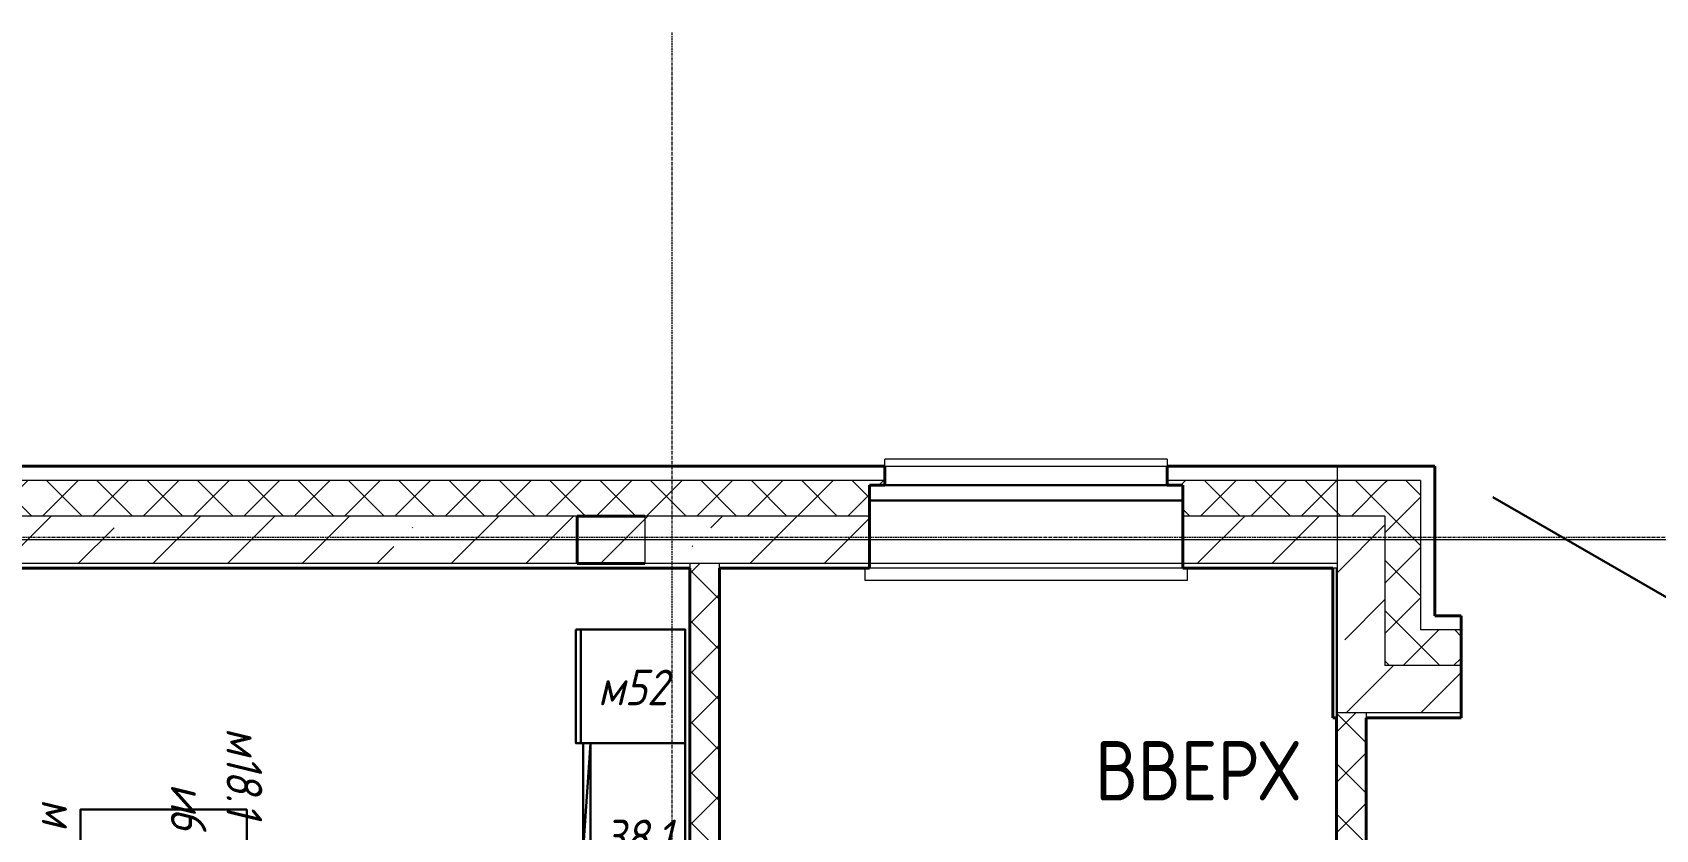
# Model space of a CAD drawing. Header units: millimetres. Extents: x -32954 to 151739, y -65671 to 56243.
# Drawn here: x -17945 to -11106, y 929 to 4288 of the extents above; entities that cross this region are included whole.
import ezdxf

# ---------------------------------------------------------------- set-up
doc = ezdxf.new("R2010")
doc.units = ezdxf.units.MM
doc.linetypes.add('ADSK_Линия сетки', pattern=[21, 12, -3, 3, -3])
doc.linetypes.add('ADSK_Сверху', pattern=[4.5, 3, -1.5])
for name, color, linetype, lineweight in [('I-FURN-IDEN', 7, 'Continuous', 9), ('M-EQPM-IDEN', 7, 'Continuous', 9), ('Двери', 7, 'Continuous', 18), ('Лестницы', 7, 'Continuous', 18), ('Окна', 7, 'Continuous', 18), ('Оси', 7, 'Continuous', 9), ('Остекление', 7, 'Continuous', 30), ('Отлив', 7, 'Continuous', 18), ('Панель', 7, 'Continuous', 30), ('Перекрытия', 7, 'Continuous', 18), ('Подоконник_Верхний брус', 7, 'Continuous', 18), ('Стены', 7, 'Continuous', 18), ('Стены разрез', 7, 'Continuous', 40), ('Стены штриховка', 7, 'Continuous', 18), ('Траектории лестницы', 7, 'Continuous', 30), ('ТХ_оборудование', 6, 'Continuous', 30)]:
    doc.layers.add(name, color=color, linetype=linetype, lineweight=lineweight)
doc.styles.add('GOST Common', font='GOST_Common.ttf', dxfattribs={"width": 0.9, "height": 250})
doc.styles.add('GOST Common_I', font='GOST_Common Italic.ttf', dxfattribs={"width": 0.9, "height": 150})
pattern_1 = [(45, (0, 0), (-106.066, 106.066), []), (135, (0, 0), (-106.066, -106.066), [])]
pattern_2 = [(45, (0, 0), (-314.309, 314.309), []), (45, (314.3, 0), (-314.309, 314.309), [555.625, -111.125, 3.353, -107.772])]

# ---------------------------------------------------------------- blocks, each defined once
blk = doc.blocks.new('AC_Дверь_Однопольная_ПВХ - 960х2080h В Вл Л с доводчиком-666056-В_АР_ПЭ_01 Этаж')
at = {"layer": 'Панель'}
blk.add_line((500, 215), (-366, 715), dxfattribs=at)
blk = doc.blocks.new('B2B_Окно_1створка - 1280х2060h-715729-В_АР_ПЭ_01 Этаж')
at = {"layer": 'Остекление'}
for p, q in [((-660, 135), (660, 135)), ((-660, 70), (660, 70))]:
    blk.add_line(p, q, dxfattribs=at)
blk = doc.blocks.new('В2В_Подоконник_ПВХ - ПВХ-666027-В_АР_ПЭ_01 Этаж')
at = {"layer": 'Подоконник_Верхний брус'}
for p, q in [((-660, -285), (-660, 0)), ((-660, 0), (660, 0)), ((660, 0), (660, -285)), ((-660, -285), (-680, -285)), ((-680, -285), (-680, -335)), ((-680, -335), (680, -335)), ((680, -285), (660, -285)), ((680, -335), (680, -285))]:
    blk.add_line(p, q, dxfattribs=at)
blk = doc.blocks.new('B2B_Отлив - Отлив_металлический-622779-В_АР_ПЭ_01 Этаж')
at = {"layer": 'Отлив'}
for p, q in [((-595, 1), (-595, 110)), ((595, 110), (-595, 110)), ((595, 110), (595, 1)), ((-595, 0), (-595, 1)), ((-595, 1), (595, 1)), ((-595, 1), (595, 1)), ((-595, 0), (595, 0)), ((595, 1), (595, 0))]:
    blk.add_line(p, q, dxfattribs=at)
blk = doc.blocks.new('Шкаф 38.1')
at = {"layer": 'ТХ_оборудование', "color": 1}
for p, q in [((44509.5, 435518.9), (44478.1, 435068.9)), ((44509.5, 435518.9), (44509.5, 434618.9)), ((44509.5, 435068.9), (44478.1, 435068.9)), ((44478.1, 435068.9), (44509.5, 434618.9))]:
    blk.add_line(p, q, dxfattribs=at)
blk.add_lwpolyline([(44478.1, 435518.9), (44478.1, 434618.9), (44908.1, 434618.9), (44908.1, 435518.9)], close=True, dxfattribs=at)
blk = doc.blocks.new('Шкаф для медикаментов м52')
at = {"layer": 'ТХ_оборудование'}
blk.add_line((31280.9, 435618.8), (31280.9, 435138.8), dxfattribs=at)
blk.add_lwpolyline([(31300.9, 435138.8), (31300.9, 435618.8), (30840.9, 435618.8), (30840.9, 435138.8)], close=True, dxfattribs=at)

msp = doc.modelspace()

# ---------------------------------------------------------------- hatches: boundary and pattern name
at = {"layer": 'Стены разрез', "lineweight": 9}
h = msp.add_hatch(dxfattribs=at)
h.set_pattern_fill('FP_2', color=256, style=0, pattern_type=2)
h.set_pattern_definition(pattern_1)
h.paths.add_polyline_path([(-15365, 2250), (-15365, 2400), (-18730, 2400), (-18730, 2380), (-18665, 2380), (-18665, 2250), (-15755.2, 2250)])
h.paths.add_polyline_path([(-19985, 2250), (-19985, 2380), (-19920, 2380), (-19920, 2400), (-24405, 2400), (-24405, 2380), (-24340, 2380), (-24340, 2250), (-23425.9, 2250)])
h.paths.add_polyline_path([(-25660, 2250), (-25660, 2380), (-25595, 2380), (-25595, 2400), (-27555, 2400), (-27555, 2380), (-27490, 2380), (-27490, 2250), (-27261.2, 2250)])
h.paths.add_polyline_path([(-28810, 2250), (-28810, 2380), (-28745, 2380), (-28745, 2400), (-30220, 2400), (-30220, 2250), (-30070, 2250)])
h = msp.add_hatch(dxfattribs=at)
h.set_pattern_fill('FP_2', color=256, style=0, pattern_type=2)
h.set_pattern_definition(pattern_1)
h.paths.add_polyline_path([(-12445.7, 2250), (-12245.7, 2250), (-12245.7, 2400), (-13162.9, 2400), (-13162.9, 2380), (-13097.9, 2380), (-13097.9, 2250), (-12465.7, 2250)])
h.paths.add_polyline_path([(-14417.9, 2250), (-14417.9, 2380), (-14352.9, 2380), (-14352.9, 2400), (-15365, 2400), (-15365, 2250)])
h = msp.add_hatch(dxfattribs=at)
h.set_pattern_fill('FP_2', color=256, style=0, pattern_type=2)
h.set_pattern_definition(pattern_1)
h.paths.add_polyline_path([(-12245.7, 1620), (-12095.7, 1620), (-12095.7, 2400), (-12245.7, 2400), (-12245.7, 2065.7)])
h = msp.add_hatch(dxfattribs=at)
h.set_pattern_fill('FP_3', color=256, style=0, pattern_type=2)
h.set_pattern_definition(pattern_2)
h.paths.add_polyline_path([(-15365, 2050), (-15365, 2250), (-18665, 2250), (-18665, 2050), (-15755.2, 2050)])
h.paths.add_polyline_path([(-19985, 2050), (-19985, 2250), (-24340, 2250), (-24340, 2050), (-21725, 2050)])
h.paths.add_polyline_path([(-25660, 2050), (-25660, 2250), (-27490, 2250), (-27490, 2050), (-27261.2, 2050)])
h.paths.add_polyline_path([(-28810, 2050), (-28810, 2250), (-30070, 2250), (-30070, 2050), (-29870, 2050)])
h = msp.add_hatch(dxfattribs=at)
h.set_pattern_fill('FP_3', color=256, style=0, pattern_type=2)
h.set_pattern_definition(pattern_2)
h.paths.add_polyline_path([(-15365, 2050), (-15365, 2250), (-15650, 2250), (-15650, 2050)])
h = msp.add_hatch(dxfattribs=at)
h.set_pattern_fill('FP_3', color=256, style=0, pattern_type=2)
h.set_pattern_definition(pattern_2)
h.paths.add_polyline_path([(-12878.7, 2050), (-12445.7, 2050), (-12445.7, 2250), (-13097.9, 2250), (-13097.9, 2050)])
h.paths.add_polyline_path([(-15365, 2050), (-14417.9, 2050), (-14417.9, 2250), (-15365, 2250)])
h = msp.add_hatch(dxfattribs=at)
h.set_pattern_fill('FP_3', color=256, style=0, pattern_type=2)
h.set_pattern_definition(pattern_2)
h.paths.add_polyline_path([(-12445.7, 1420), (-12245.7, 1420), (-12245.7, 2250), (-12445.7, 2250), (-12445.7, 2050)])
h = msp.add_hatch(dxfattribs=at)
h.set_pattern_fill('FP_2', color=256, style=0, pattern_type=2)
h.set_pattern_definition(pattern_1)
h.paths.add_polyline_path([(-15050, -3972.9), (-15050, 2050), (-15175, 2050), (-15175, -3972.9)])
h = msp.add_hatch(dxfattribs=at)
h.set_pattern_fill('FP_2', color=256, style=0, pattern_type=2)
h.set_pattern_definition(pattern_1)
h.paths.add_polyline_path([(-10775.7, 1620), (-10775.7, 1770), (-10925, 1770), (-10925, 1620), (-10835.7, 1620)])
h.paths.add_polyline_path([(-11925, 1620), (-11925, 1770), (-12095.7, 1770), (-12095.7, 1620), (-12035.7, 1620)])
h = msp.add_hatch(dxfattribs=at)
h.set_pattern_fill('FP_3', color=256, style=0, pattern_type=2)
h.set_pattern_definition(pattern_2)
h.paths.add_polyline_path([(-12245.7, 1420), (-11925, 1420), (-11925, 1620), (-12245.7, 1620)])
h.paths.add_polyline_path([(-10835.7, 1420), (-10625.7, 1420), (-10625.7, 1620), (-10925, 1620), (-10925, 1420)])
h = msp.add_hatch(dxfattribs=at)
h.set_pattern_fill('FP_2', color=256, style=0, pattern_type=2)
h.set_pattern_definition(pattern_1)
h.paths.add_polyline_path([(-12450, -4097.9), (-12325, -4097.9), (-12325, 1420), (-12450, 1420), (-12450, -3972.9)])

# ---------------------------------------------------------------- linework, layer by layer
at = {"layer": 'Лестницы', "linetype": 'ADSK_Сверху'}
for p, q in [((-15050, 2030), (-15050, 830.5)), ((-12450, 2030), (-15050, 2030)), ((-15050, 2030), (-15050, 810)), ((-12450, 2030), (-15050, 2030)), ((-15050, 2030), (-15050, 779.8)), ((-12450, 2030), (-15050, 2030)), ((-12450, 780.1), (-12450, 2030)), ((-12450, 780.1), (-12450, 2030)), ((-12450, 827.1), (-12450, 2030))]:
    msp.add_line(p, q, dxfattribs=at)
at = {"layer": 'Оси', "linetype": 'ADSK_Линия сетки'}
for p, q in [((-15250, 4287.9), (-15250, -14500)), ((2500, 2160), (-32136.4, 2160))]:
    msp.add_line(p, q, dxfattribs=at)
at = {"layer": 'Перекрытия'}
msp.add_line((-50, 2150), (-29950, 2150), dxfattribs=at)
at = {"layer": 'Стены'}
for p, q in [((-14352.9, 2460), (-13162.9, 2460)), ((-12445.7, 1400), (-12445.7, 2460)), ((-15365, 2250), (-15365, 2050)), ((-13097.9, 2050), (-30280, 2050)), ((-13097.9, 2030), (-14417.9, 2030)), ((-11925, 1420), (-12035.7, 1420))]:
    msp.add_line(p, q, dxfattribs=at)
at = {"layer": 'Стены разрез'}
for p, q in [((-14352.9, 2460), (-18730, 2460)), ((-14352.9, 2380), (-14352.9, 2460)), ((-12035.7, 2460), (-13162.9, 2460)), ((-13162.9, 2460), (-13162.9, 2380)), ((-12035.7, 1830), (-12035.7, 2460)), ((-14417.9, 2030), (-14417.9, 2380)), ((-14417.9, 2380), (-14352.9, 2380)), ((-13162.9, 2380), (-13097.9, 2380)), ((-13097.9, 2380), (-13097.9, 2030)), ((-15365, 2250), (-15650, 2250)), ((-15650, 2250), (-15650, 2050)), ((-18665, 2030), (-15175, 2030)), ((-15650, 2050), (-15365, 2050)), ((-15175, 2030), (-15175, -535)), ((-15050, -3972.9), (-15050, 2030)), ((-15050, 2030), (-14417.9, 2030)), ((-13097.9, 2030), (-12465.7, 2030)), ((-12465.7, 2030), (-12465.7, 1400)), ((-11925, 1830), (-12035.7, 1830)), ((-11925, 1400), (-11925, 1830)), ((-12465.7, 1400), (-12450, 1400)), ((-12450, 1400), (-12450, -3972.9)), ((-12325, -3712.5), (-12325, 1400)), ((-12325, 1400), (-11925, 1400))]:
    msp.add_line(p, q, dxfattribs=at)
at = {"layer": 'Стены штриховка'}
for p, q in [((-14352.9, 2400), (-18730, 2400)), ((-12095.7, 2400), (-13162.9, 2400)), ((-12095.7, 2400), (-12095.7, 1770)), ((-14417.9, 2250), (-18665, 2250)), ((-12245.7, 2250), (-13097.9, 2250)), ((-12245.7, 2250), (-12245.7, 1620)), ((-15175, 2050), (-15175, 2030)), ((-15050, 2030), (-15050, 2050)), ((-12445.7, 2050), (-13097.9, 2050)), ((-11925, 1770), (-12095.7, 1770)), ((-11925, 1620), (-12245.7, 1620)), ((-12450, 1420), (-12450, 1400)), ((-12035.7, 1420), (-12450, 1420)), ((-12325, 1420), (-12325, 1400))]:
    msp.add_line(p, q, dxfattribs=at)
at = {"layer": 'ТХ_оборудование', "color": 1}
msp.add_lwpolyline([(-17042, 1013.5), (-17042, -486.5), (-17742, -486.5), (-17742, 1013.5)], close=True, dxfattribs=at)

# ---------------------------------------------------------------- block references
at = {"layer": 'Двери'}
msp.add_blockref('AC_Дверь_Однопольная_ПВХ - 960х2080h В Вл Л с доводчиком-666056-В_АР_ПЭ_01 Этаж', (-11425, 1615), dxfattribs=at)
at = {"layer": 'Окна'}
for name, p in [('B2B_Отлив - Отлив_металлический-622779-В_АР_ПЭ_01 Этаж', (-13757.9, 2380)), ('B2B_Окно_1створка - 1280х2060h-715729-В_АР_ПЭ_01 Этаж', (-13757.9, 2245)), ('В2В_Подоконник_ПВХ - ПВХ-666027-В_АР_ПЭ_01 Этаж', (-13757.9, 2315))]:
    msp.add_blockref(name, p, dxfattribs=at)
at = {"layer": 'ТХ_оборудование', "rotation": 180}
msp.add_blockref('Шкаф для медикаментов м52', (15646.1, 436911.3), dxfattribs=at)
at = {"layer": 'ТХ_оборудование', "color": 1}
msp.add_blockref('Шкаф 38.1', (-60102.9, -434226.3), dxfattribs=at)

# ---------------------------------------------------------------- texts
at = {"layer": 'I-FURN-IDEN', "char_height": 150, "attachment_point": 1, "style": 'GOST Common_I'}
for s, insert, width in [('52', (-15449.3, 1602.7), 209.24), ('\\fGOST Common|b0|i1|c204|p34|;\\W.9;м', (-15562.4, 1602.7), 137.089), ('38.1', (-15540.6, 970.5), 382.405)]:
    msp.add_mtext(s, dxfattribs=dict(at, insert=insert, width=width))
at = {"layer": 'I-FURN-IDEN', "char_height": 150, "width": 137.089, "attachment_point": 1, "rotation": 270, "style": 'GOST Common_I'}
for s, insert in [('м18.1', (-16976.8, 1357.8)), ('\\fGOST Common|b0|i1|c204|p34|;\\W.9;м', (-17755, 1058.5))]:
    msp.add_mtext(s, dxfattribs=dict(at, insert=insert))
at = {"layer": 'M-EQPM-IDEN', "char_height": 150, "width": 122.658, "attachment_point": 1, "rotation": 270, "style": 'GOST Common_I'}
for s, insert in [('\\fGOST Common|b0|i1|c204|p34|;\\W.9;и', (-17211.4, 1122.1)), ('\\fGOST Common|b0|i1|c204|p34|;\\W.9;6', (-17211.4, 1020.9))]:
    msp.add_mtext(s, dxfattribs=dict(at, insert=insert))
at = {"layer": 'Траектории лестницы', "lineweight": 9, "insert": (-13467.2, 1301.7), "char_height": 250, "width": 1073.899, "attachment_point": 1, "line_spacing_factor": 1.022761, "style": 'GOST Common'}
msp.add_mtext('ВВЕРХ', dxfattribs=at)

doc.saveas('drawing.dxf')
